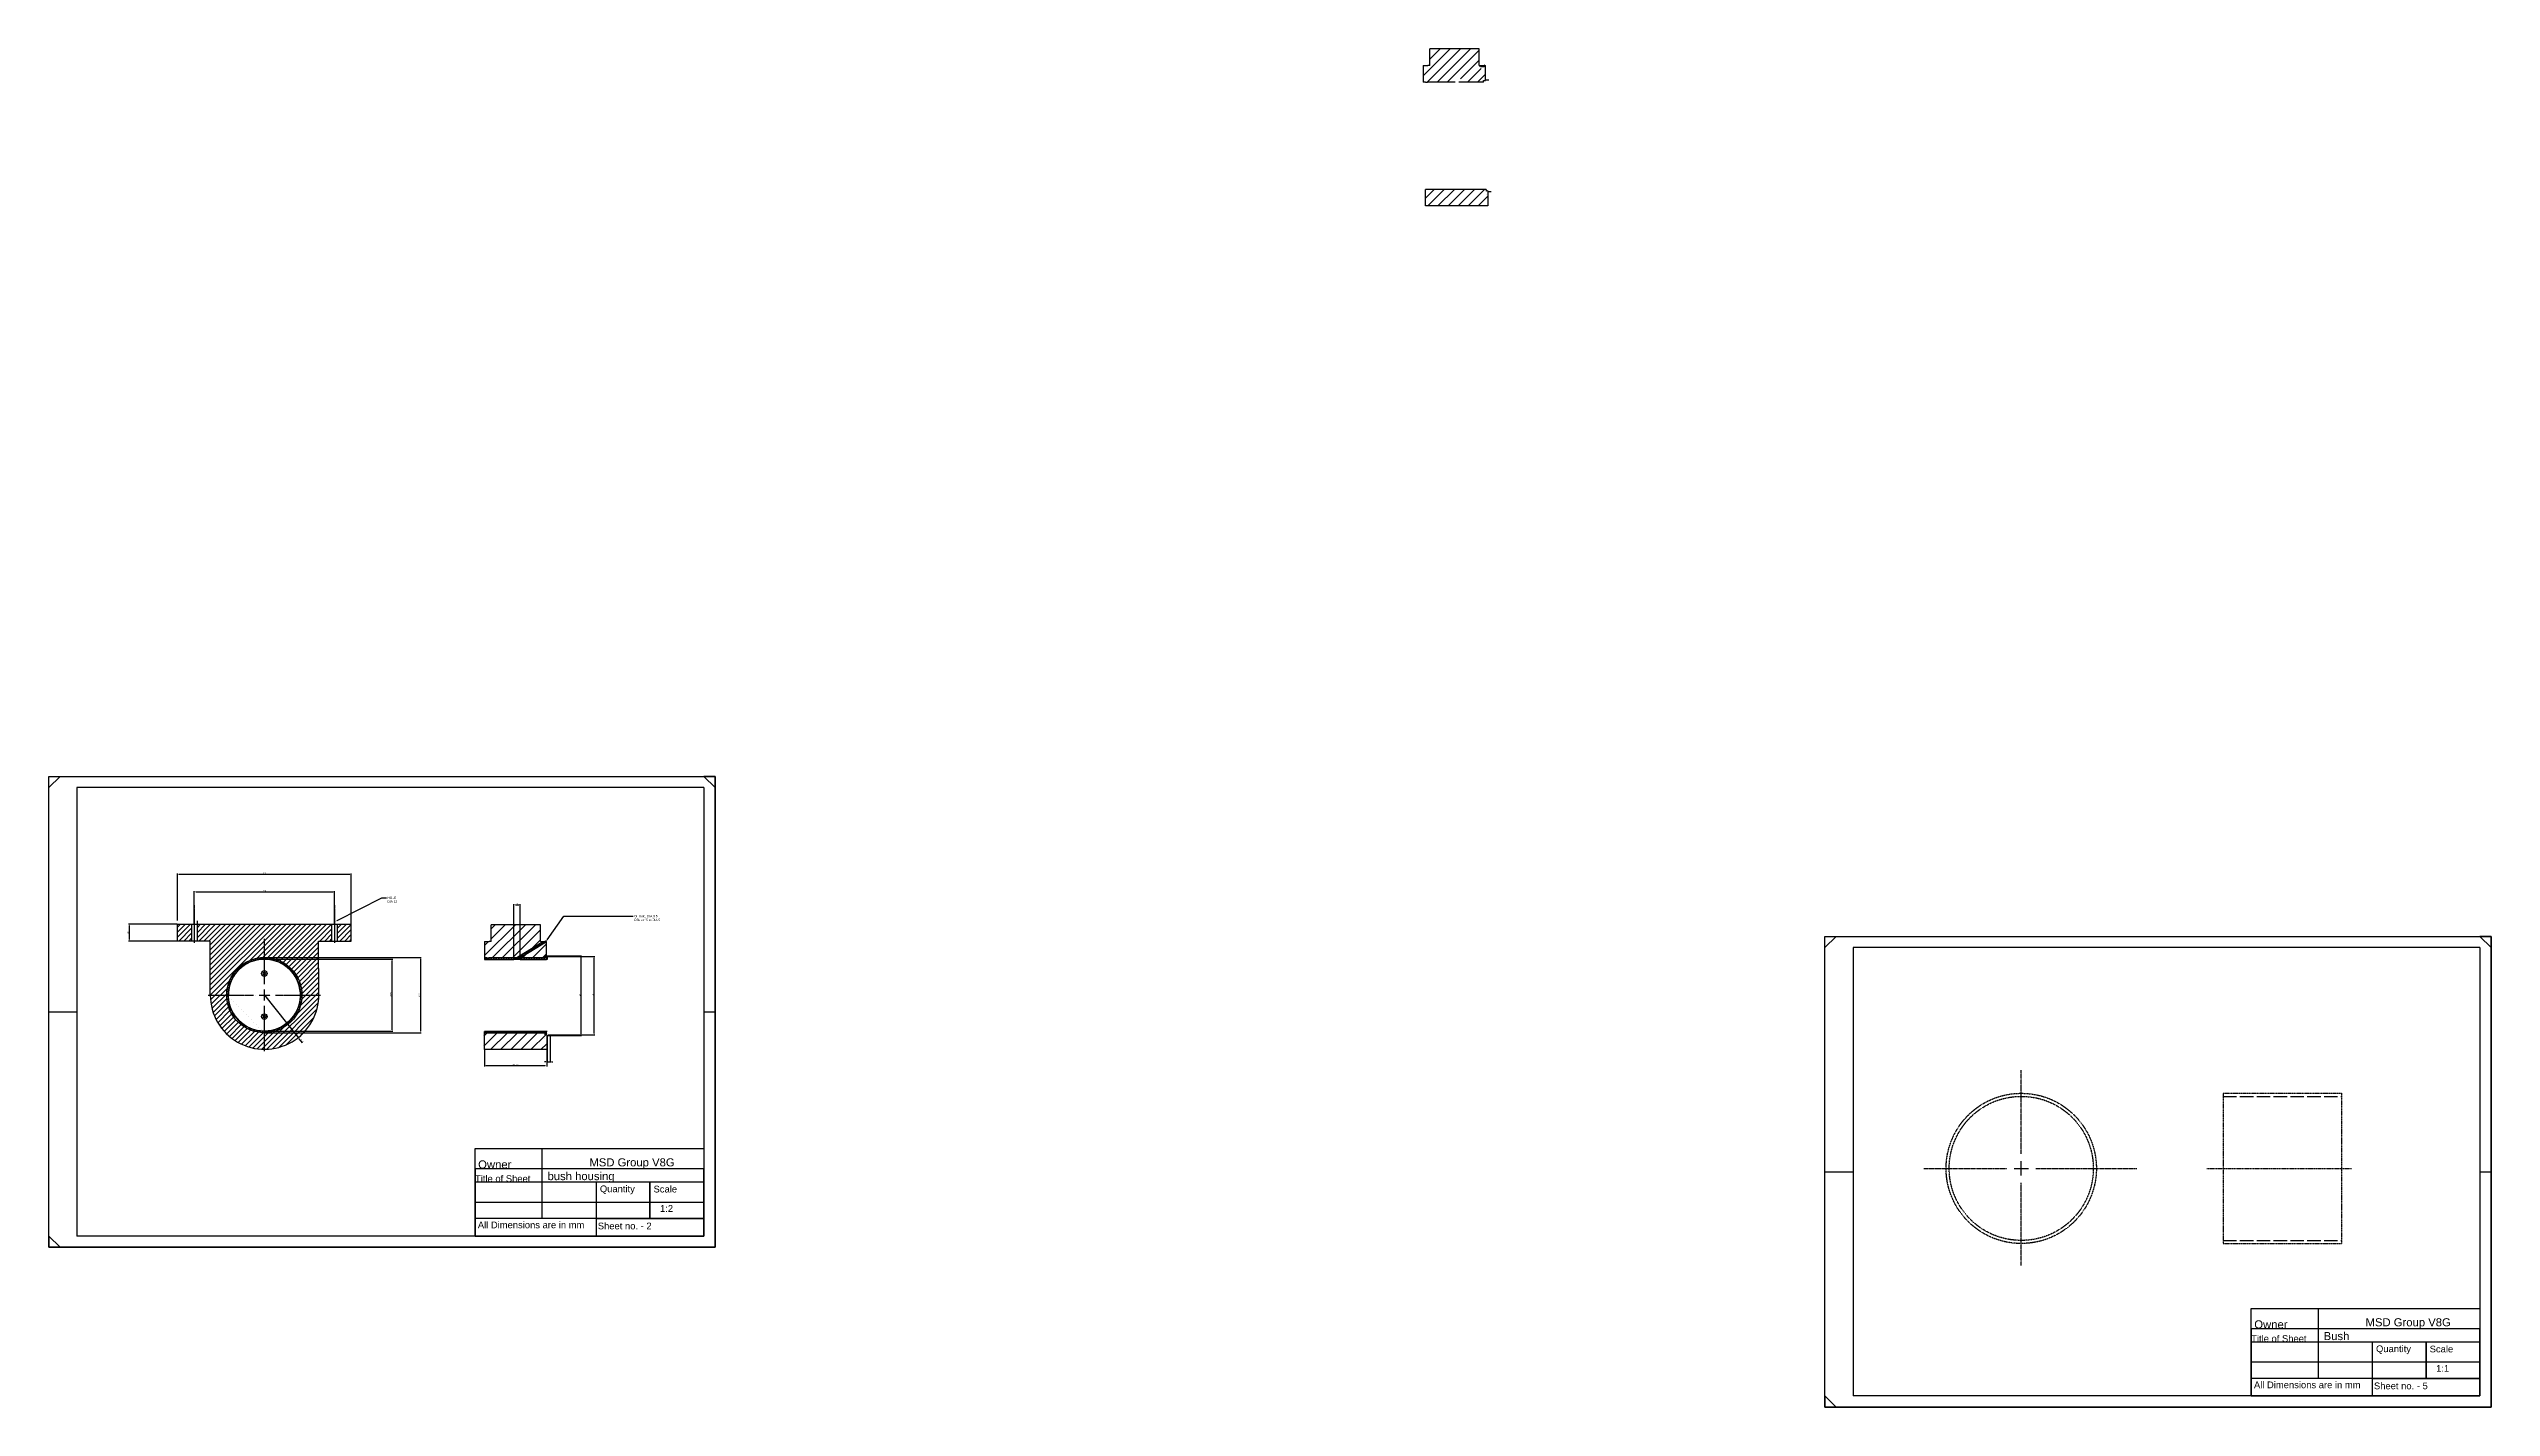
# Model space of a CAD drawing. Header units: inches. Extents: x -1655 to 7277, y -490 to 2343.
# Drawn here: x 3347 to 5525, y 1132 to 2343 of the extents above; entities that cross this region are included whole.
import ezdxf
from ezdxf import colors
from ezdxf.entities.mleader import LeaderData, LeaderLine
from ezdxf.math import Vec2, Vec3

# ---------------------------------------------------------------- set-up
doc = ezdxf.new("R2010")
doc.units = ezdxf.units.IN
doc.header["$MEASUREMENT"] = 0
for name, pattern in [('ACAD_ISO02W100', [15, 12, -3]), ('AM_ISO02W050x2', [3.75, 3, -0.75]), ('CENTER2', [1.125, 0.75, -0.125, 0.125, -0.125]), ('HIDDEN', [0.375, 0.25, -0.125])]:
    doc.linetypes.add(name, pattern=pattern)
doc.styles.get("Standard").update_dxf_attribs({"font": 'arial.ttf'})
doc.dimstyles.new('ISO-25', dxfattribs={"dimtxt": 2.5, "dimasz": 2.5, "dimexe": 1.25, "dimexo": 0.625, "dimtad": 1, "dimtxsty": 'Standard', "dimcen": 2.5, "dimadec": 0, "dimazin": 0, "dimtfac": 1, "dimtmove": 0, "dimatfit": 3, "dimfxl": 1, "dimarcsym": 0})
pattern_1 = [(45, (-526.9665, -308.223), (-4.490128, 4.490128), [])]
pattern_2 = [(45, (-614.13, -200.278), (-8.980256, 8.980256), [])]
pattern_3 = [(135, (-360.4687, 50.267), (-2.245064, -2.245064), [])]
pattern_4 = [(45, (-360.469, 50.267), (-8.980256, 8.980256), [])]

# ---------------------------------------------------------------- blocks, each defined once
blk = doc.blocks.new('*U16')
at = {"color": 0, "linetype": 'CENTER2', "transparency": 16777216}
blk.add_line((0, 33.615), (0, -33.615), dxfattribs=at)
blk = doc.blocks.new('*U17')
at = {"color": 0, "linetype": 'CENTER2', "transparency": 16777216}
blk.add_line((0, 33.615), (0, -33.615), dxfattribs=at)
blk = doc.blocks.new('*D11')
at = {"color": 0, "lineweight": -2, "transparency": 16777216}
for p, q in [((2858.6, 1521), (3137.5, 1521)), ((3136.3, 1518.5), (3136.3, 1389.2)), ((2858.6, 1386.7), (3137.5, 1386.7))]:
    blk.add_line(p, q, dxfattribs=at)
at = {"color": 0, "transparency": 16777216}
for points in [[(3135.9, 1518.5), (3136.7, 1518.5), (3136.3, 1521)], [(3135.9, 1389.2), (3136.7, 1389.2), (3136.3, 1386.7)]]:
    blk.add_solid(points, dxfattribs=at)
at = {"layer": 'Defpoints', "color": 0, "transparency": 16777216}
for p in [(2858, 1521), (2858, 1386.7), (3136.3, 1386.7)]:
    blk.add_point(p, dxfattribs=at)
at = {"color": 0, "transparency": 16777216, "insert": (3134.4, 1453.8), "char_height": 2.5, "attachment_point": 5, "rotation": 90}
blk.add_mtext('135', dxfattribs=at)
blk = doc.blocks.new('*D9')
at = {"color": 0, "lineweight": -2, "transparency": 16777216}
for p, q in [((2858.6, 1518.1), (3086.9, 1518.1)), ((3085.6, 1392.1), (3085.6, 1515.6)), ((2858.6, 1389.6), (3086.9, 1389.6))]:
    blk.add_line(p, q, dxfattribs=at)
at = {"color": 0, "transparency": 16777216}
for points in [[(3085.2, 1515.6), (3086, 1515.6), (3085.6, 1518.1)], [(3085.2, 1392.1), (3086, 1392.1), (3085.6, 1389.6)]]:
    blk.add_solid(points, dxfattribs=at)
at = {"layer": 'Defpoints', "color": 0, "transparency": 16777216}
for p in [(2858, 1518.1), (3085.6, 1518.1), (2858, 1389.6)]:
    blk.add_point(p, dxfattribs=at)
at = {"color": 0, "transparency": 16777216, "insert": (3083.5, 1453.8), "char_height": 2.5, "attachment_point": 5, "rotation": 90}
blk.add_mtext('128,5', dxfattribs=at)
blk = doc.blocks.new('*U18')
at = {"color": 0, "linetype": 'CENTER2', "transparency": 16777216}
for p, q in [((0, 19.3), (0, 100.2)), ((-100.2, 0), (-19.3, 0)), ((19.3, 0), (100.2, 0)), ((0, -100.2), (0, -19.3))]:
    blk.add_line(p, q, dxfattribs=at)
at = {"color": 0, "linetype": 'Continuous', "transparency": 16777216}
for p, q in [((-9.7, 0), (9.7, 0)), ((0, -9.7), (0, 9.7))]:
    blk.add_line(p, q, dxfattribs=at)
blk = doc.blocks.new('*D10')
at = {"color": 0, "lineweight": -2, "transparency": 16777216}
for p, q in [((2858, 1453.8), (2918, 1378)), ((2925.6, 1368.4), (2919.6, 1376))]:
    blk.add_line(p, q, dxfattribs=at)
at = {"color": 0, "transparency": 16777216}
blk.add_solid([(2919.9, 1376.3), (2919.3, 1375.8), (2918, 1378)], dxfattribs=at)
at = {"layer": 'Defpoints', "color": 0, "transparency": 16777216}
for p in [(2858, 1453.8), (2918, 1378)]:
    blk.add_point(p, dxfattribs=at)
at = {"color": 0, "transparency": 16777216, "insert": (2924.9, 1372.4), "char_height": 2.5, "attachment_point": 5, "rotation": 308.3696}
blk.add_mtext('R95', dxfattribs=at)
blk = doc.blocks.new('*D12')
at = {"color": 0, "lineweight": -2, "transparency": 16777216}
for p, q in [((2702, 1580.2), (2615.4, 1580.2)), ((2616.7, 1577.7), (2616.7, 1552.7)), ((2702, 1550.2), (2615.4, 1550.2))]:
    blk.add_line(p, q, dxfattribs=at)
at = {"color": 0, "transparency": 16777216}
for points in [[(2616.3, 1577.7), (2617.1, 1577.7), (2616.7, 1580.2)], [(2616.3, 1552.7), (2617.1, 1552.7), (2616.7, 1550.2)]]:
    blk.add_solid(points, dxfattribs=at)
at = {"layer": 'Defpoints', "color": 0, "transparency": 16777216}
for p in [(2702.7, 1580.2), (2616.7, 1550.2), (2702.7, 1550.2)]:
    blk.add_point(p, dxfattribs=at)
at = {"color": 0, "transparency": 16777216, "insert": (2614.8, 1565.2), "char_height": 2.5, "attachment_point": 5, "rotation": 90}
blk.add_mtext('30', dxfattribs=at)
blk = doc.blocks.new('*D13')
at = {"color": 0, "lineweight": -2, "transparency": 16777216}
for p, q in [((2732.7, 1580.9), (2732.7, 1639.1)), ((2735.2, 1637.9), (2980.2, 1637.9)), ((2982.7, 1580.9), (2982.7, 1639.1))]:
    blk.add_line(p, q, dxfattribs=at)
at = {"color": 0, "transparency": 16777216}
for points in [[(2735.2, 1638.3), (2735.2, 1637.5), (2732.7, 1637.9)], [(2980.2, 1638.3), (2980.2, 1637.5), (2982.7, 1637.9)]]:
    blk.add_solid(points, dxfattribs=at)
at = {"layer": 'Defpoints', "color": 0, "transparency": 16777216}
for p in [(2982.7, 1637.9), (2732.7, 1580.2), (2982.7, 1580.2)]:
    blk.add_point(p, dxfattribs=at)
at = {"color": 0, "transparency": 16777216, "insert": (2857.7, 1639.8), "char_height": 2.5, "attachment_point": 5}
blk.add_mtext('250', dxfattribs=at)
blk = doc.blocks.new('*D14')
at = {"color": 0, "lineweight": -2, "transparency": 16777216}
for p, q in [((2702.7, 1586.9), (2702.7, 1671)), ((2705.2, 1669.7), (3010.2, 1669.7)), ((3012.7, 1580.9), (3012.7, 1671))]:
    blk.add_line(p, q, dxfattribs=at)
at = {"color": 0, "transparency": 16777216}
for points in [[(2705.2, 1670.1), (2705.2, 1669.3), (2702.7, 1669.7)], [(3010.2, 1670.1), (3010.2, 1669.3), (3012.7, 1669.7)]]:
    blk.add_solid(points, dxfattribs=at)
at = {"layer": 'Defpoints', "color": 0, "transparency": 16777216}
for p in [(3012.7, 1669.7), (2702.7, 1586.2), (3012.7, 1580.2)]:
    blk.add_point(p, dxfattribs=at)
at = {"color": 0, "transparency": 16777216, "insert": (2857.7, 1671.6), "char_height": 2.5, "attachment_point": 5}
blk.add_mtext('310', dxfattribs=at)
blk = doc.blocks.new('.')
h = blk.add_hatch()
h.set_pattern_fill('ANSI31', color=256, scale=4)
h.set_pattern_definition(pattern_2)
h.paths.add_polyline_path([(2263.7, 1658.2), (2263, 1658.2), (2263, 1688.2), (2175, 1688.2), (2175, 1658.2), (2171.5, 1658.2), (2166.3, 1658.2), (2163, 1658.2), (2163, 1628.9), (2167.3, 1628.9), (2170.8, 1628.9), (2220.3, 1628.9), (2265.2, 1656.7)])
h = blk.add_hatch()
h.set_pattern_fill('ANSI31', color=256, scale=4)
h.set_pattern_definition(pattern_2)
h.paths.add_polyline_path([(2267.3, 1628.9), (2270.8, 1628.9), (2270.8, 1631.8), (2274, 1631.8), (2274, 1658.2), (2273.3, 1658.2), (2271.8, 1656.7), (2226.9, 1628.9)])
h = blk.add_hatch()
h.set_pattern_fill('ANSI31', color=256, scale=4)
h.set_pattern_definition([(45, (-610.789, -257.5), (-8.980256, 8.980256), [])])
h.paths.add_polyline_path([(2278.3, 1434.6), (2274.1, 1434.5), (2274.1, 1437.4), (2166.4, 1437.4), (2166.4, 1408.1), (2278.4, 1408.1)])
for p, q in [((2163, 1658.2), (2163, 1628.9)), ((2163, 1658.2), (2166.3, 1658.2)), ((2166.3, 1658.2), (2171.5, 1658.2)), ((2175, 1658.2), (2171.5, 1658.2)), ((2175, 1658.2), (2175, 1688.2)), ((2263, 1688.2), (2175, 1688.2)), ((2263, 1658.2), (2263, 1688.2)), ((2263, 1658.2), (2274, 1658.2)), ((2265.2, 1656.7), (2264.3, 1658.2)), ((2265.2, 1656.7), (2271.8, 1656.7)), ((2271.5, 1658.5), (2273.5, 1659.8)), ((2271.8, 1656.7), (2272.7, 1658.2)), ((2274, 1631.8), (2274, 1658.2)), ((2167.3, 1628.9), (2163, 1628.9)), ((2167.3, 1628.9), (2163, 1628.9)), ((2167.3, 1628.9), (2170.8, 1628.9)), ((2220.3, 1628.9), (2170.8, 1628.9)), ((2220.3, 1628.9), (2170.8, 1628.9)), ((2267.3, 1628.9), (2226.9, 1628.9)), ((2267.3, 1628.9), (2226.9, 1628.9)), ((2270.8, 1628.9), (2267.3, 1628.9)), ((2270.8, 1628.9), (2270.8, 1631.8)), ((2270.8, 1631.8), (2274, 1631.8)), ((2275, 1632.8), (2280, 1632.8)), ((2275.1, 1437.4), (2167.3, 1437.4)), ((2167.3, 1408.1), (2167.3, 1437.4)), ((2275.1, 1437.4), (2275.1, 1434.5)), ((2278.4, 1408.1), (2167.3, 1408.1)), ((2278.3, 1434.6), (2275.1, 1434.5)), ((2275.1, 1428.5), (2275.1, 1428.5)), ((2278.3, 1434.6), (2278.4, 1408.1)), ((2279.3, 1433.6), (2284.3, 1433.6))]:
    blk.add_line(p, q)
blk = doc.blocks.new('*U26')
at = {"color": 0, "linetype": 'CENTER2', "transparency": 16777216}
blk.add_line((26.6, 16.4), (-26.6, -16.4), dxfattribs=at)
blk = doc.blocks.new('*D21')
at = {"color": 0, "lineweight": -2, "transparency": 16777216}
for p, q in [((2534.3, 1883.3), (2590.1, 1883.3)), ((2588.9, 1880.8), (2588.9, 1743.8)), ((2534.3, 1741.3), (2590.1, 1741.3))]:
    blk.add_line(p, q, dxfattribs=at)
at = {"color": 0, "transparency": 16777216}
for points in [[(2588.4, 1880.8), (2589.3, 1880.8), (2588.9, 1883.3)], [(2588.4, 1743.8), (2589.3, 1743.8), (2588.9, 1741.3)]]:
    blk.add_solid(points, dxfattribs=at)
at = {"layer": 'Defpoints', "color": 0, "transparency": 16777216}
for p in [(2533.7, 1883.3), (2533.7, 1741.3), (2588.9, 1741.3)]:
    blk.add_point(p, dxfattribs=at)
at = {"color": 0, "transparency": 16777216, "insert": (2587, 1812.3), "char_height": 2.5, "attachment_point": 5, "rotation": 90}
blk.add_mtext('142', dxfattribs=at)
blk = doc.blocks.new('*D20')
at = {"color": 0, "lineweight": -2, "transparency": 16777216}
for p, q in [((2530.3, 1882.3), (2613.7, 1882.3)), ((2612.5, 1744.8), (2612.5, 1879.8)), ((2530.3, 1742.3), (2613.7, 1742.3))]:
    blk.add_line(p, q, dxfattribs=at)
at = {"color": 0, "transparency": 16777216}
for points in [[(2612, 1879.8), (2612.9, 1879.8), (2612.5, 1882.3)], [(2612, 1744.8), (2612.9, 1744.8), (2612.5, 1742.3)]]:
    blk.add_solid(points, dxfattribs=at)
at = {"layer": 'Defpoints', "color": 0, "transparency": 16777216}
for p in [(2529.7, 1882.3), (2612.5, 1882.3), (2529.7, 1742.3)]:
    blk.add_point(p, dxfattribs=at)
at = {"color": 0, "transparency": 16777216, "insert": (2610.6, 1812.3), "char_height": 2.5, "attachment_point": 5, "rotation": 90}
blk.add_mtext('140', dxfattribs=at)
blk = doc.blocks.new('*D22')
at = {"color": 0, "lineweight": -2, "transparency": 16777216}
for p, q in [((2528.7, 1740.7), (2528.7, 1693)), ((2533.7, 1740.7), (2533.7, 1693)), ((2526.2, 1694.2), (2523.7, 1694.2)), ((2528.7, 1694.2), (2533.7, 1694.2)), ((2536.2, 1694.2), (2538.7, 1694.2))]:
    blk.add_line(p, q, dxfattribs=at)
at = {"color": 0, "transparency": 16777216}
for points in [[(2526.2, 1694.6), (2526.2, 1693.8), (2528.7, 1694.2)], [(2536.2, 1694.6), (2536.2, 1693.8), (2533.7, 1694.2)]]:
    blk.add_solid(points, dxfattribs=at)
at = {"layer": 'Defpoints', "color": 0, "transparency": 16777216}
for p in [(2528.7, 1741.3), (2533.7, 1741.3), (2533.7, 1694.2)]:
    blk.add_point(p, dxfattribs=at)
at = {"color": 0, "transparency": 16777216, "insert": (2531.2, 1696.1), "char_height": 2.5, "attachment_point": 5}
blk.add_mtext('5', dxfattribs=at)
blk = doc.blocks.new('*D23')
at = {"color": 0, "lineweight": -2, "transparency": 16777216}
for p, q in [((2469.4, 1877.3), (2469.4, 1975.4)), ((2471.9, 1974.1), (2478.1, 1974.1)), ((2480.6, 1877.3), (2480.6, 1975.4))]:
    blk.add_line(p, q, dxfattribs=at)
at = {"color": 0, "transparency": 16777216}
for points in [[(2471.9, 1974.5), (2471.9, 1973.7), (2469.4, 1974.1)], [(2478.1, 1974.5), (2478.1, 1973.7), (2480.6, 1974.1)]]:
    blk.add_solid(points, dxfattribs=at)
at = {"layer": 'Defpoints', "color": 0, "transparency": 16777216}
for p in [(2480.6, 1974.1), (2469.4, 1876.6), (2480.6, 1876.6)]:
    blk.add_point(p, dxfattribs=at)
at = {"color": 0, "transparency": 16777216, "insert": (2475, 1976), "char_height": 2.5, "attachment_point": 5}
blk.add_mtext('12', dxfattribs=at)
blk = doc.blocks.new('*D24')
at = {"color": 0, "lineweight": -2, "transparency": 16777216}
for p, q in [((2416.7, 1715.3), (2416.7, 1685.5)), ((2527.7, 1715.3), (2527.7, 1685.5)), ((2525.2, 1686.8), (2419.2, 1686.8))]:
    blk.add_line(p, q, dxfattribs=at)
at = {"color": 0, "transparency": 16777216}
for points in [[(2419.2, 1687.2), (2419.2, 1686.4), (2416.7, 1686.8)], [(2525.2, 1687.2), (2525.2, 1686.4), (2527.7, 1686.8)]]:
    blk.add_solid(points, dxfattribs=at)
at = {"layer": 'Defpoints', "color": 0, "transparency": 16777216}
for p in [(2416.7, 1715.9), (2527.7, 1715.9), (2416.7, 1686.8)]:
    blk.add_point(p, dxfattribs=at)
at = {"color": 0, "transparency": 16777216, "insert": (2472.2, 1688.9), "char_height": 2.5, "attachment_point": 5}
blk.add_mtext('111,05', dxfattribs=at)
blk = doc.blocks.new('*U217')
at = {"color": 0, "linetype": 'CENTER2', "transparency": 16777216}
for p, q in [((0, 12.85), (0, 87.62)), ((-87, 0), (-12.85, 0)), ((12.85, 0), (103, 0)), ((0, -86.5), (0, -12.85))]:
    blk.add_line(p, q, dxfattribs=at)
at = {"color": 0, "linetype": 'Continuous', "transparency": 16777216}
for p, q in [((-6.425, 0), (6.425, 0)), ((0, -6.425), (0, 6.425))]:
    blk.add_line(p, q, dxfattribs=at)
blk = doc.blocks.new('housing')
h = blk.add_hatch()
h.set_pattern_fill('ANSI31', color=256, scale=2)
h.set_pattern_definition(pattern_1)
h.paths.add_polyline_path([(2727.664, 1580.244), (2702.663, 1580.244), (2702.663, 1550.244), (2727.664, 1550.244)])
h.paths.add_polyline_path([(3012.667, 1580.244), (2987.666, 1580.244), (2987.666, 1550.244), (3012.667, 1550.244)])
h = blk.add_hatch()
h.set_pattern_fill('ANSI31', color=256, scale=2)
h.set_pattern_definition(pattern_1)
edge = h.paths.add_edge_path()
edge.add_line((2977.666, 1580.244), (2954.085, 1580.244))
edge.add_line((2954.085, 1580.244), (2761.245, 1580.244))
edge.add_line((2761.245, 1580.244), (2737.664, 1580.244))
edge.add_line((2737.664, 1580.244), (2737.664, 1550.244))
edge.add_line((2737.664, 1550.244), (2761.245, 1550.244))
edge.add_line((2761.245, 1550.244), (2761.245, 1453.828))
edge.add_line((2761.245, 1453.828), (2790.505, 1453.828))
edge.add_arc((2857.665, 1453.824), 67.16, 0.003333, 179.996667, ccw=False)
edge.add_line((2924.825, 1453.828), (2954.728, 1453.828))
edge.add_line((2954.728, 1453.828), (2954.085, 1550.244))
edge.add_line((2954.085, 1550.244), (2977.666, 1550.244))
edge.add_line((2977.666, 1550.244), (2977.666, 1580.244))
edge = h.paths.add_edge_path()
edge.add_line((2790.505, 1453.828), (2761.245, 1453.828))
edge.add_arc((2857.987, 1453.828), 96.741, 180, 270)
edge.add_line((2857.987, 1357.086), (2857.987, 1386.665))
edge.add_arc((2857.665, 1453.824), 67.16, 179.996667, 270.274133, ccw=False)
edge = h.paths.add_edge_path()
edge.add_line((2954.728, 1453.824), (2954.728, 1453.828))
edge.add_line((2954.728, 1453.828), (2924.825, 1453.828))
edge.add_arc((2857.665, 1453.824), 67.16, -89.725867, 0.003333, ccw=False)
edge.add_line((2857.987, 1386.665), (2857.987, 1357.086))
edge.add_arc((2857.987, 1453.828), 96.741, 270, 359.997671)
h = blk.add_hatch()
h.set_pattern_fill('ANSI31', color=256, angle=90)
h.set_pattern_definition([(135, (-526.9665, -308.2232), (-2.245064, -2.245064), [])])
h.paths.add_polyline_path([(2852.665, 1519.558), (2857.665, 1519.558), (2857.665, 1520.984, 0.41421356), (2790.505, 1453.824, 1), (2924.825, 1453.824, 0.41421356), (2857.665, 1520.984), (2857.665, 1519.558), (2859.415, 1519.558), (2862.665, 1519.558), (2862.665, 1518.074), (2862.665, 1517.944, -25.68706991), (2852.665, 1517.944), (2852.665, 1518.074)])
for p, q in [((2702.663, 1550.244), (2702.663, 1580.244)), ((2702.663, 1580.244), (3012.667, 1580.244)), ((2727.664, 1580.244), (2727.664, 1550.244)), ((2737.664, 1586.244), (2737.664, 1550.244)), ((2977.666, 1580.244), (2977.666, 1550.244)), ((2987.666, 1580.244), (2987.666, 1550.244)), ((3012.667, 1550.244), (3012.667, 1580.244)), ((2761.245, 1550.244), (2702.663, 1550.244)), ((2732.319, 1550.244), (2728.319, 1550.244)), ((2761.245, 1453.824), (2761.245, 1550.244)), ((2954.728, 1453.824), (2954.085, 1550.244)), ((2954.085, 1550.244), (3012.667, 1550.244)), ((2852.665, 1518.074), (2852.665, 1519.558)), ((2852.665, 1519.558), (2859.415, 1519.558)), ((2852.665, 1518.074), (2852.665, 1517.944)), ((2859.415, 1519.558), (2862.665, 1519.558)), ((2862.665, 1518.074), (2862.665, 1519.558)), ((2862.665, 1518.074), (2862.665, 1517.944)), ((2793.35, 1453.824), (2793.415, 1453.824)), ((2921.915, 1453.824), (2921.98, 1453.824))]:
    blk.add_line(p, q)
for centre, radius in [((2857.665, 1453.824), 67.16), ((2857.665, 1453.824), 64.25), ((2857.665, 1492.331), 5.001), ((2857.665, 1415.349), 5.001)]:
    blk.add_circle(centre, radius)
at = {"linetype": 'AM_ISO02W050x2', "lineweight": 15}
blk.add_circle((2857.665, 1492.227), 2.417, dxfattribs=at)
at = {"linetype": 'AM_ISO02W050x2'}
blk.add_circle((2857.665, 1415.421), 2.417, dxfattribs=at)
for centre, radius, start, end in [((2857.665, 1453.824), 64.315, 94.458808, 85.541192), ((2857.987, 1453.828), 96.741, 180, 0.766089)]:
    blk.add_arc(centre, radius, start, end)
at = {"linetype": 'CENTER2'}
for name, p in [('*U16', (2732.664, 1580.359)), ('*U17', (2982.666, 1580.359)), ('*U18', (2857.987, 1453.828))]:
    blk.add_blockref(name, p, dxfattribs=at)
for base, p1, p2, picture, middle in [((3012.667, 1669.723), (2702.663, 1586.244), (3012.667, 1580.244), '*D14', (2857.665, 1671.625)), ((2982.666, 1637.869), (2732.664, 1580.244), (2982.666, 1580.244), '*D13', (2857.665, 1639.771))]:
    dim = blk.add_linear_dim(base=base, p1=p1, p2=p2, dimstyle='ISO-25')
    dim.commit()
    dim.dimension.update_dxf_attribs({"geometry": picture, "text_midpoint": middle})
for base, p1, p2, picture, middle in [((2616.692, 1550.244), (2702.663, 1580.244), (2702.663, 1550.244), '*D12', (2614.79, 1565.244)), ((3085.603, 1518.073), (2857.987, 1389.575), (2857.987, 1518.073), '*D9', (3083.476, 1453.824))]:
    dim = blk.add_linear_dim(base=base, p1=p1, p2=p2, angle=90, dimstyle='ISO-25')
    dim.commit()
    dim.dimension.update_dxf_attribs({"geometry": picture, "text_midpoint": middle})
dim = blk.add_linear_dim(base=(3136.283, 1386.665), p1=(2857.987, 1520.983), p2=(2857.987, 1386.665), angle=90, text='135', dimstyle='ISO-25')
dim.commit()
dim.dimension.update_dxf_attribs({"geometry": '*D11', "text_midpoint": (3134.381, 1453.824)})
dim = blk.add_radius_dim(center=(2857.987, 1453.828), mpoint=(2918.037, 1377.98), text='R95', dimstyle='ISO-25')
dim.commit()
dim.dimension.update_dxf_attribs({"geometry": '*D10', "text_midpoint": (2924.879, 1372.401)})
ml = blk.add_multileader_mtext('Standard')
ml.set_content('HOLE DIA 10', color=256)
ml.set_leader_properties()
ml.build(insert=Vec2(0, 0))
ctx = ml.context
ctx.base_point, ctx.plane_origin = Vec3(3075.408, 1627.256), Vec3(2984.107, 1585.026)
notes = []
notes.append((ctx, [(0, (1, 1, 0), (3067.408, 1627.256), (1, 0), 8, [(0, [(2984.107, 1585.026)], 0, [])])]))
ctx.mtext.insert, ctx.mtext.width, ctx.mtext.flow_direction = Vec3(3077.408, 1629.29), 51.05229, 5
for ctx, leaders in notes:
    for number, flags, end, landing, length, lines in leaders:
        leader = LeaderData()
        leader.index, (leader.has_last_leader_line, leader.has_dogleg_vector, leader.attachment_direction) = number, flags
        leader.last_leader_point, leader.dogleg_vector, leader.dogleg_length = Vec3(end), Vec3(landing), length
        for number, points, colour, breaks in lines:
            line = LeaderLine()
            line.index, line.vertices, line.color, line.breaks = number, Vec3.list(points), colors.encode_raw_color(colour), breaks
            leader.lines.append(line)
        ctx.leaders.append(leader)
blk = doc.blocks.new('house')
h = blk.add_hatch()
h.set_pattern_fill('ANSI31', color=256, scale=4)
h.set_pattern_definition(pattern_4)
h.paths.add_polyline_path([(2517.352, 1908.734), (2516.687, 1908.734), (2516.687, 1938.734), (2428.687, 1938.734), (2428.687, 1908.734), (2425.187, 1908.734), (2419.919, 1908.734), (2416.687, 1908.734), (2416.687, 1879.468), (2420.937, 1879.468), (2424.437, 1879.468), (2473.951, 1879.468), (2518.84, 1907.246)])
h = blk.add_hatch()
h.set_pattern_fill('ANSI31', color=256, angle=90)
h.set_pattern_definition(pattern_3)
h.paths.add_polyline_path([(2469.361, 1876.628), (2469.361, 1879.468), (2420.937, 1879.468), (2416.687, 1879.468), (2416.687, 1876.628), (2420.937, 1876.628)])
h.paths.add_polyline_path([(2527.687, 1876.628), (2527.684, 1879.468), (2480.602, 1879.468), (2480.602, 1876.628)])
h = blk.add_hatch()
h.set_pattern_fill('ANSI31', color=256, angle=90)
h.set_pattern_definition(pattern_3)
h.paths.add_polyline_path([(2527.684, 1882.314), (2524.437, 1882.314), (2524.437, 1879.468), (2480.602, 1879.468), (2478.307, 1878.048), (2480.602, 1876.628), (2524.437, 1876.628), (2527.684, 1876.628)])
h = blk.add_hatch()
h.set_pattern_fill('ANSI31', color=256, scale=4)
h.set_pattern_definition(pattern_4)
h.paths.add_polyline_path([(2520.937, 1879.468), (2524.437, 1879.468), (2524.437, 1882.314), (2527.687, 1882.314), (2527.687, 1908.734), (2526.98, 1908.734), (2525.492, 1907.246), (2480.602, 1879.468)])
h = blk.add_hatch()
h.set_pattern_fill('ANSI31', color=256, scale=4)
h.set_pattern_definition([(45, (-361.415, 50.267), (-8.980256, 8.980256), [])])
h.paths.add_polyline_path([(2527.714, 1742.325), (2523.49, 1742.314), (2523.49, 1745.16), (2415.74, 1745.16), (2415.74, 1715.894), (2527.74, 1715.894)])
h = blk.add_hatch()
h.set_pattern_fill('ANSI31', color=256, angle=90)
h.set_pattern_definition(pattern_3)
h.paths.add_polyline_path([(2524.437, 1743.314), (2527.687, 1743.314), (2527.687, 1748), (2416.687, 1748), (2416.687, 1745.16), (2524.437, 1745.16)])
h = blk.add_hatch()
h.set_pattern_fill('ANSI31', color=256, angle=90)
h.set_pattern_definition(pattern_3)
h.paths.add_polyline_path([(2524.437, 1742.314), (2527.687, 1742.321), (2527.687, 1748.007), (2476.013, 1748), (2480.602, 1745.16), (2524.437, 1745.16)])
for p, q in [((2428.687, 1908.734), (2428.687, 1938.734)), ((2516.687, 1938.734), (2428.687, 1938.734)), ((2516.687, 1908.734), (2516.687, 1938.734)), ((2416.687, 1908.734), (2416.687, 1879.468)), ((2416.687, 1908.734), (2419.919, 1908.734)), ((2420.937, 1879.468), (2416.687, 1879.468)), ((2416.687, 1879.468), (2416.687, 1876.628)), ((2420.937, 1879.468), (2416.687, 1879.468)), ((2416.687, 1879.468), (2416.687, 1876.628)), ((2416.687, 1876.628), (2420.937, 1876.628)), ((2528.687, 1876.564), (2416.687, 1876.564)), ((2528.687, 1876.564), (2416.687, 1876.564)), ((2528.687, 1876.564), (2416.687, 1876.564)), ((2419.919, 1908.734), (2425.187, 1908.734)), ((2420.937, 1879.468), (2424.437, 1879.468)), ((2420.937, 1876.628), (2424.437, 1876.628)), ((2473.951, 1879.468), (2424.437, 1879.468)), ((2473.951, 1879.468), (2424.437, 1879.468)), ((2424.437, 1876.628), (2469.361, 1876.628)), ((2428.687, 1908.734), (2425.187, 1908.734)), ((2469.361, 1876.628), (2469.361, 1878.048)), ((2469.361, 1878.048), (2471.656, 1878.048)), ((2518.84, 1907.246), (2471.656, 1878.048)), ((2525.492, 1907.246), (2478.307, 1878.048)), ((2480.602, 1878.048), (2478.307, 1878.048)), ((2520.937, 1879.468), (2480.602, 1879.468)), ((2520.937, 1879.468), (2480.602, 1879.468)), ((2480.602, 1876.628), (2480.602, 1878.048)), ((2480.602, 1876.628), (2482.903, 1876.628)), ((2482.903, 1876.628), (2520.937, 1876.628)), ((2516.687, 1908.734), (2527.687, 1908.734)), ((2518.84, 1907.246), (2517.988, 1908.723)), ((2518.84, 1907.246), (2525.492, 1907.246)), ((2524.437, 1879.468), (2520.937, 1879.468)), ((2520.937, 1876.628), (2524.437, 1876.628)), ((2524.437, 1879.468), (2524.437, 1882.314)), ((2524.437, 1882.314), (2527.687, 1882.314)), ((2524.437, 1876.628), (2527.687, 1876.628)), ((2525.132, 1909.081), (2527.169, 1910.342)), ((2525.492, 1907.246), (2526.358, 1908.746)), ((2527.687, 1876.628), (2527.68, 1882.314)), ((2527.687, 1882.314), (2527.687, 1908.734)), ((2528.687, 1883.314), (2528.687, 1876.628)), ((2528.687, 1883.314), (2533.687, 1883.314)), ((2528.687, 1748.064), (2416.687, 1748.064)), ((2528.687, 1748.064), (2416.687, 1748.064)), ((2528.687, 1748.064), (2416.687, 1748.064)), ((2416.687, 1748), (2527.687, 1748)), ((2416.687, 1745.16), (2416.687, 1748)), ((2416.687, 1745.16), (2416.687, 1748)), ((2524.437, 1745.16), (2416.687, 1745.16)), ((2416.687, 1715.894), (2416.687, 1745.16)), ((2524.437, 1745.16), (2524.437, 1742.314)), ((2527.687, 1742.322), (2524.437, 1742.314)), ((2527.687, 1742.322), (2527.687, 1748)), ((2527.714, 1742.325), (2527.74, 1715.894)), ((2527.74, 1715.894), (2416.687, 1715.894)), ((2524.437, 1736.312), (2524.437, 1736.308)), ((2528.687, 1741.328), (2533.687, 1741.328))]:
    blk.add_line(p, q)
at = {"linetype": 'CENTER2'}
blk.add_blockref('*U26', (2498.574, 1892.647), dxfattribs=at)
dim = blk.add_linear_dim(base=(2480.602, 1974.112), p1=(2469.361, 1876.628), p2=(2480.602, 1876.628), text='12', dimstyle='ISO-25')
dim.commit()
dim.dimension.update_dxf_attribs({"geometry": '*D23', "text_midpoint": (2474.982, 1975.993)})
for base, p1, p2, text, picture, middle in [((2612.454, 1882.314), (2529.687, 1742.328), (2529.687, 1882.314), '140', '*D20', (2610.553, 1812.321)), ((2588.85, 1741.328), (2533.687, 1883.314), (2533.687, 1741.328), '142', '*D21', (2586.97, 1812.321))]:
    dim = blk.add_linear_dim(base=base, p1=p1, p2=p2, angle=90, text=text, dimstyle='ISO-25')
    dim.commit()
    dim.dimension.update_dxf_attribs({"geometry": picture, "text_midpoint": middle})
for base, p1, p2, picture, middle in [((2416.687, 1686.787), (2527.74, 1715.894), (2416.687, 1715.894), '*D24', (2472.214, 1688.915)), ((2533.687, 1694.232), (2528.687, 1741.328), (2533.687, 1741.328), '*D22', (2531.187, 1696.128))]:
    dim = blk.add_linear_dim(base=base, p1=p1, p2=p2, dimstyle='ISO-25')
    dim.commit()
    dim.dimension.update_dxf_attribs({"geometry": picture, "text_midpoint": middle})
ml = blk.add_multileader_mtext('Standard')
ml.set_content('{\\C256;Oil Hole, DIA 3.5\\PCSk at 45 to DIA 5}', color=256)
ml.set_leader_properties()
ml.build(insert=Vec2(0, 0))
ctx = ml.context
ctx.base_point, ctx.plane_origin = Vec3(2681.744, 1954.087), Vec3(2526.581, 1908.726)
notes = []
notes.append((ctx, [(0, (1, 1, 0), (2558.58, 1954.087), (1, 0), 123.164, [(0, [(2526.581, 1908.726)], 0, [])])]))
ctx.mtext.insert, ctx.mtext.flow_direction = Vec3(2683.744, 1956.121), 5
for ctx, leaders in notes:
    for number, flags, end, landing, length, lines in leaders:
        leader = LeaderData()
        leader.index, (leader.has_last_leader_line, leader.has_dogleg_vector, leader.attachment_direction) = number, flags
        leader.last_leader_point, leader.dogleg_vector, leader.dogleg_length = Vec3(end), Vec3(landing), length
        for number, points, colour, breaks in lines:
            line = LeaderLine()
            line.index, line.vertices, line.color, line.breaks = number, Vec3.list(points), colors.encode_raw_color(colour), breaks
            leader.lines.append(line)
        ctx.leaders.append(leader)

msp = doc.modelspace()

# ---------------------------------------------------------------- linework, layer by layer
for p, q in [((3347.23314, 1684.17064), (3357.23314, 1694.17064)), ((3941.23314, 1684.17064), (3931.23314, 1694.17064)), ((4931, 1541.5), (4941, 1551.5)), ((5525, 1541.5), (5515, 1551.5)), ((3347.23314, 1484.17064), (3372.23314, 1484.17064)), ((3931.23314, 1484.17064), (3941.23314, 1484.17064)), ((4931, 1341.5), (4956, 1341.5)), ((5515, 1341.5), (5525, 1341.5)), ((3835.23314, 1299.77064), (3835.23314, 1284.17064)), ((3347.23314, 1284.17064), (3357.23314, 1274.17064)), ((5419, 1157.1), (5419, 1141.5)), ((4931, 1141.5), (4941, 1131.5))]:
    msp.add_line(p, q)
at = {"linetype": 'HIDDEN'}
for p, q in [((5286, 1411.5), (5392, 1411.5)), ((5286, 1411.5), (5286, 1277.5)), ((5392, 1277.5), (5392, 1411.5)), ((5271.5, 1344.5), (5400.5, 1344.5)), ((5286, 1277.5), (5392, 1277.5)), ((5286, 1277.5), (5392, 1277.5))]:
    msp.add_line(p, q, dxfattribs=at)
at = {"linetype": 'ACAD_ISO02W100'}
for p, q in [((5286, 1408.75), (5392, 1408.75)), ((5286, 1280.25), (5392, 1280.25))]:
    msp.add_line(p, q, dxfattribs=at)
for points in [[(3347.23314, 1694.17064), (3941.23314, 1694.17064), (3941.23314, 1274.17064), (3347.23314, 1274.17064)], [(4931, 1551.5), (5525, 1551.5), (5525, 1131.5), (4931, 1131.5)], [(3727.23314, 1362.17064), (3931.23314, 1362.17064), (3931.23314, 1284.17064), (3727.23314, 1284.17064)], [(3727.23314, 1284.17064), (3931.23314, 1284.17064), (3931.23314, 1344.17064), (3727.23314, 1344.17064)], [(3727.23314, 1284.17064), (3931.23314, 1284.17064), (3931.23314, 1332.17064), (3727.23314, 1332.17064)], [(3883.23314, 1332.17064), (3835.23314, 1332.17064), (3835.23314, 1299.77064), (3883.23314, 1299.77064)], [(3931.23314, 1332.17064), (3883.23314, 1332.17064), (3883.23314, 1299.77064), (3931.23314, 1299.77064)], [(3727.23314, 1284.17064), (3931.23314, 1284.17064), (3931.23314, 1314.17064), (3727.23314, 1314.17064)], [(3727.23314, 1284.17064), (3931.23314, 1284.17064), (3931.23314, 1299.77064), (3727.23314, 1299.77064)], [(5311, 1219.5), (5515, 1219.5), (5515, 1141.5), (5311, 1141.5)], [(5311, 1141.5), (5515, 1141.5), (5515, 1201.5), (5311, 1201.5)], [(5311, 1141.5), (5515, 1141.5), (5515, 1189.5), (5311, 1189.5)], [(5467, 1189.5), (5419, 1189.5), (5419, 1157.1), (5467, 1157.1)], [(5515, 1189.5), (5467, 1189.5), (5467, 1157.1), (5515, 1157.1)], [(5311, 1141.5), (5515, 1141.5), (5515, 1171.5), (5311, 1171.5)], [(5311, 1141.5), (5515, 1141.5), (5515, 1157.1), (5311, 1157.1)]]:
    msp.add_lwpolyline(points, close=True)
for points in [[(3347.23314, 1684.17064), (3347.23314, 1694.17064), (3941.23314, 1694.17064), (3941.23314, 1684.17064)], [(3372.23314, 1684.17064), (3372.23314, 1284.17064)], [(3931.23314, 1684.17064), (3372.23314, 1684.17064)], [(3931.23314, 1274.17064), (3941.23314, 1274.17064), (3941.23314, 1694.17064), (3931.23314, 1694.17064)], [(3931.23314, 1684.17064), (3931.23314, 1284.17064)], [(5515, 1131.5), (5525, 1131.5), (5525, 1551.5), (5515, 1551.5)], [(4956, 1541.5), (4956, 1141.5)], [(5515, 1541.5), (4956, 1541.5)], [(5515, 1541.5), (5515, 1141.5)], [(3787.23314, 1299.77064), (3787.23314, 1362.17064), (3931.23314, 1362.17064), (3931.23314, 1284.17064), (3787.23314, 1284.17064)], [(3347.23314, 1284.17064), (3347.23314, 1274.17064), (3941.23314, 1274.17064), (3941.23314, 1284.17064)], [(3931.23314, 1284.17064), (3372.23314, 1284.17064)], [(5371, 1157.1), (5371, 1219.5), (5515, 1219.5), (5515, 1141.5), (5371, 1141.5)], [(4931, 1141.5), (4931, 1131.5), (5525, 1131.5), (5525, 1141.5)], [(5515, 1141.5), (4956, 1141.5)]]:
    msp.add_lwpolyline(points)
at = {"linetype": 'HIDDEN'}
for radius in [67, 64.25]:
    msp.add_circle((5106, 1344.5), radius, dxfattribs=at)

# ---------------------------------------------------------------- block references
at = {"xscale": 0.5, "yscale": 0.5, "zscale": 0.5}
for name, p in [('.', (3491.17446, 1499.11491)), ('housing', (2110.55176, 772.201)), ('house', (2527.28269, 592.51434))]:
    msp.add_blockref(name, p, dxfattribs=at)
at = {"linetype": 'CENTER2'}
msp.add_blockref('*U217', (5106, 1344.5), dxfattribs=at)

# ---------------------------------------------------------------- texts
at = {"attachment_point": 1}
for s, width, heights, insert, char_height in [(' Owner', 50.617645, [0], (3727.23314, 1351.62111), 7.2), ('MSD Group V8G', 112.7393063, [0], (3829.23314, 1353.49233), 7.2), ('Title of Sheet', 54.7590919, [0], (3727.23314, 1338.37527), 6), ('bush housing', 114.1197886, [0], (3791.86623, 1341.2173), 7.2), ('Quantity', 40.2640362, [0], (3838.57251, 1329.26318), 6), ('Scale', 41.4144354, [0], (3886.4292, 1329.03329), 6), ('\\pxi-3,l4,t4;1:2', 40.9471289, [0], (3886.16914, 1311.74336), 6), ('All Dimensions are in mm', 115.8458807, [0], (3729.74457, 1297.07901), 6), ('Sheet no. - 2', 87.2004007, [2.1729], (3836.73187, 1296.15946), 6), (' Owner', 50.617645, [0], (5311, 1208.95048), 7.2), ('\\pxt8;Bush ', 138.9083223, [0], (5375.63309, 1198.54666), 7.2), ('MSD Group V8G', 112.7393063, [0], (5413, 1210.82169), 7.2), ('Title of Sheet', 54.7590919, [0], (5311, 1195.70464), 6), ('Quantity', 40.2640362, [0], (5422.33938, 1186.59254), 6), ('Scale', 41.4144354, [0], (5470.19606, 1186.36265), 6), ('All Dimensions are in mm', 115.8458807, [0], (5313.51143, 1154.40837), 6), ('\\pxi-3,l4,t4;1:1', 40.9471289, [0], (5469.93601, 1169.07273), 6), ('Sheet no. - 5', 87.2004007, [2.1729], (5420.49873, 1153.48882), 6)]:
    msp.add_mtext_dynamic_manual_height_columns(s, width=width, gutter_width=15, heights=heights, dxfattribs=dict(at, insert=insert, char_height=char_height))

doc.saveas('drawing.dxf')
